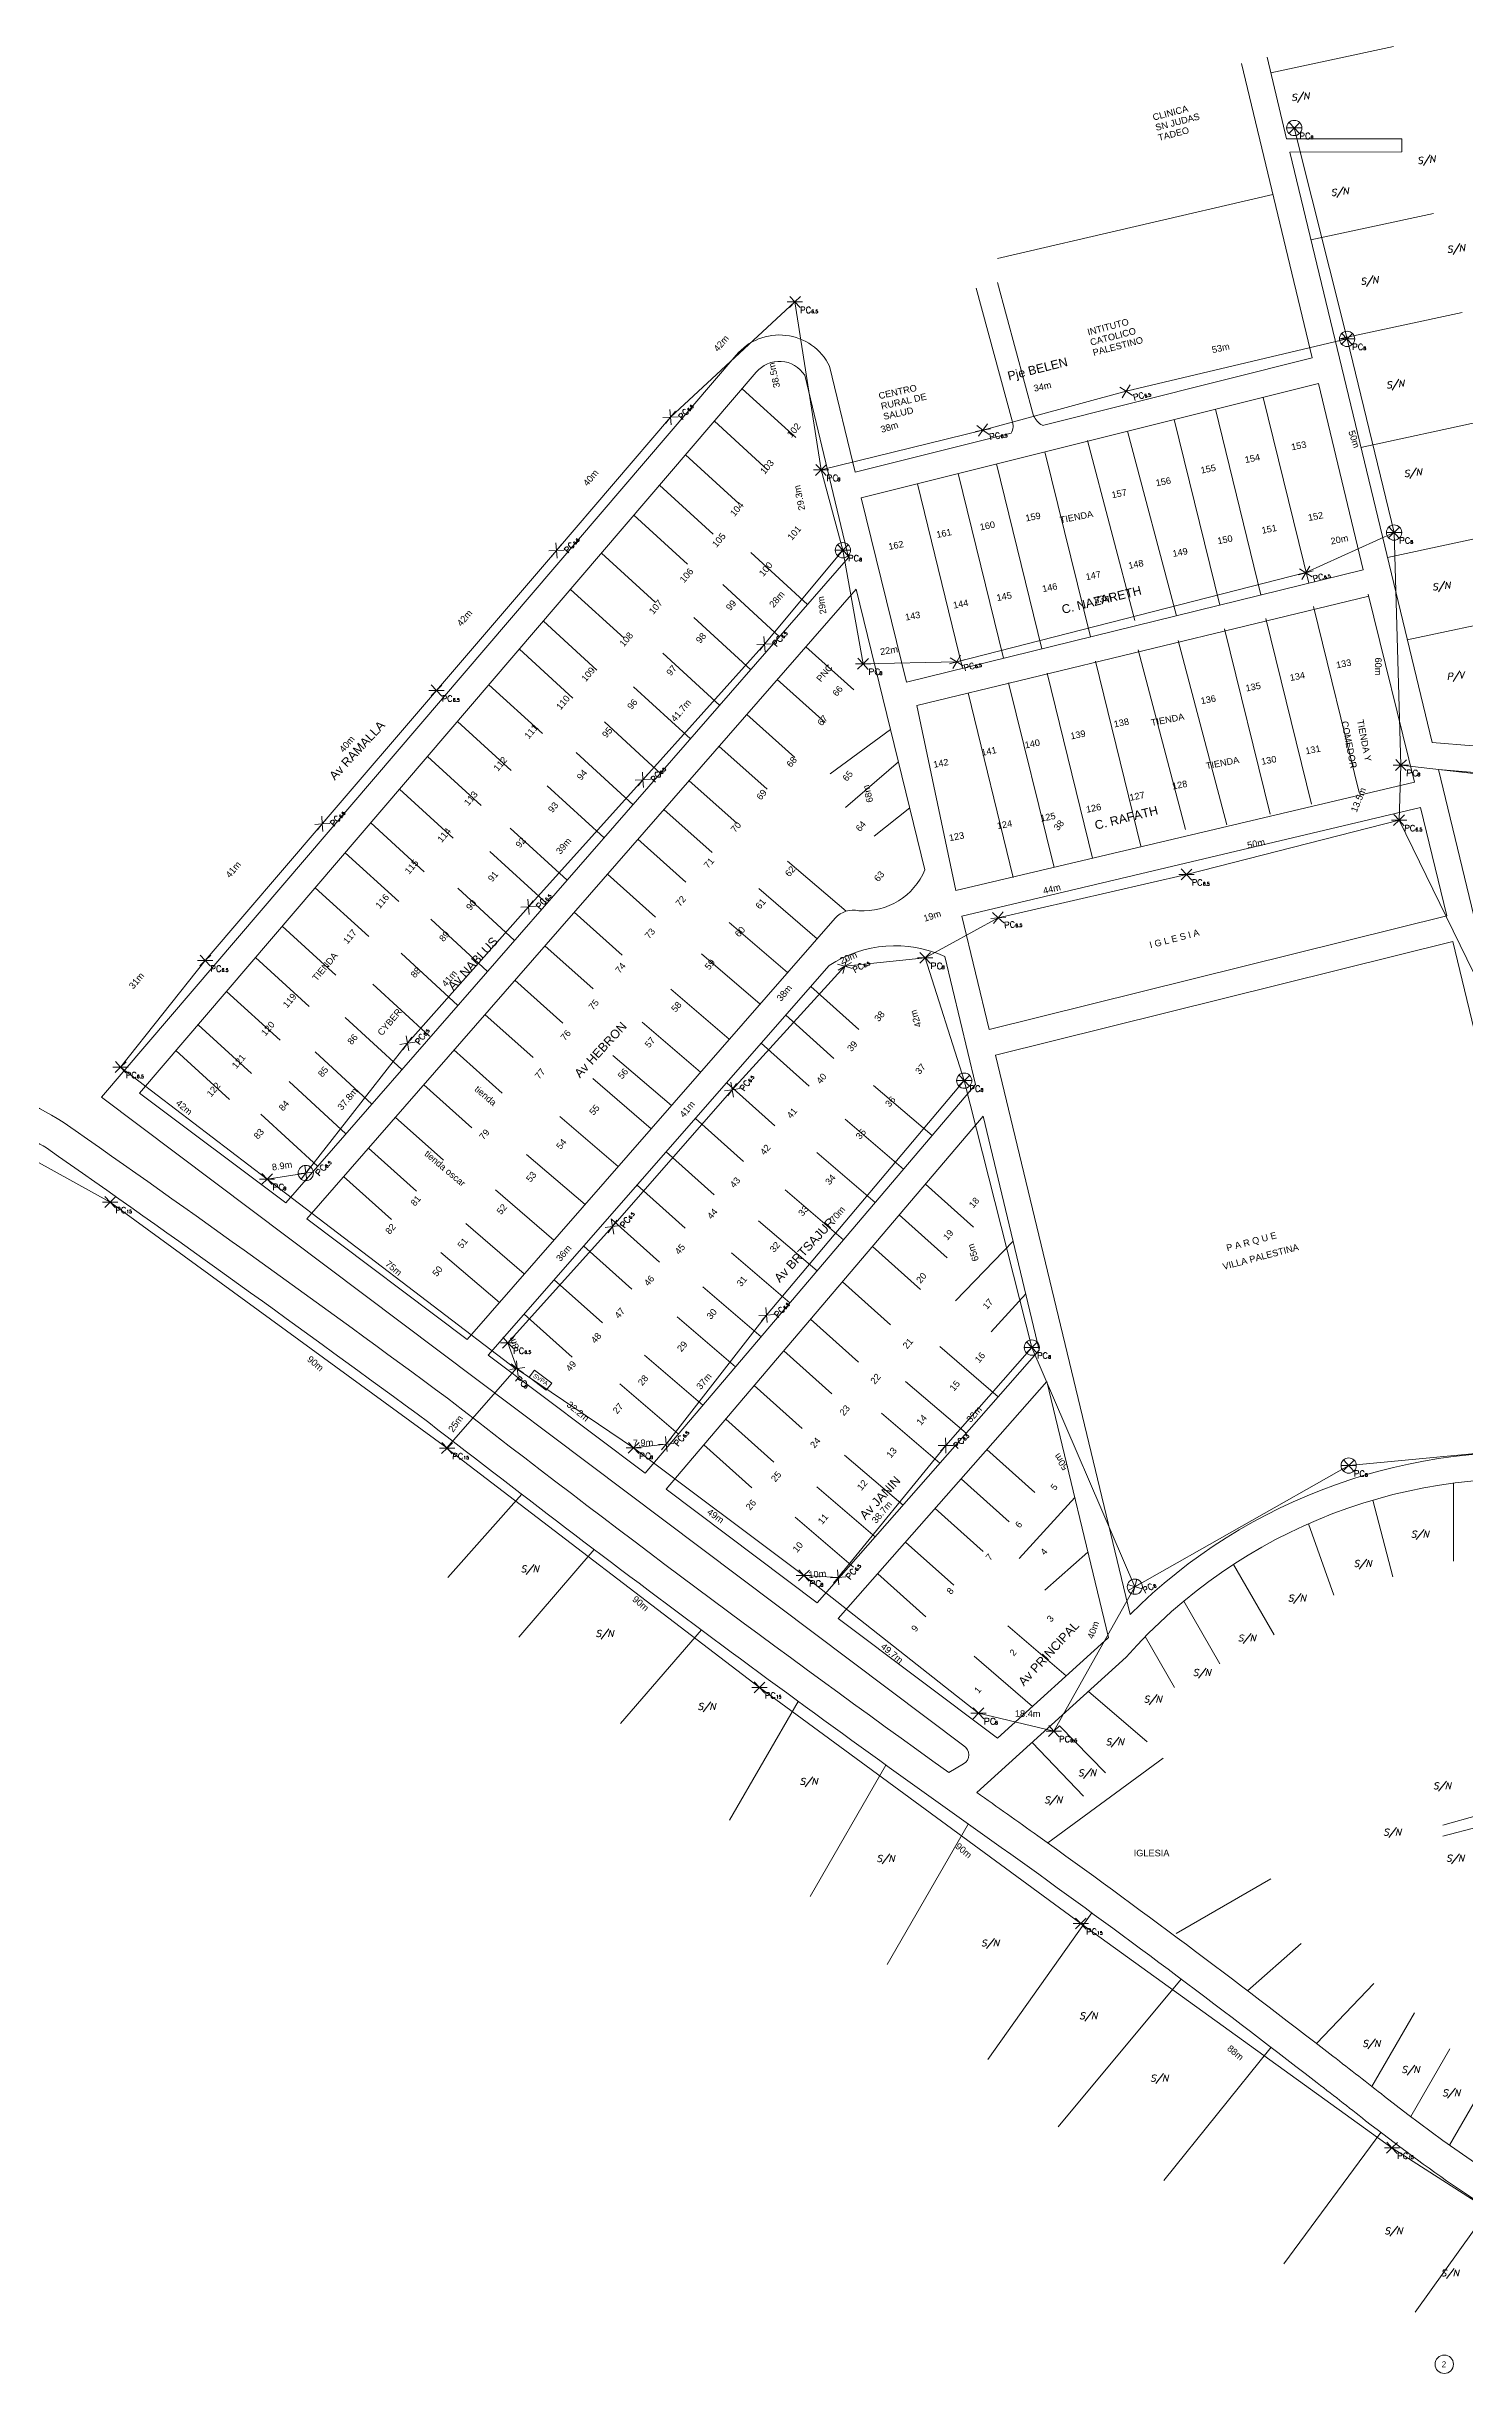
# Model space of a CAD drawing. Header units: metres. Extents: x 274894 to 280157, y 1481353 to 1490589.
# Drawn here: x 277999 to 278323, y 1489405 to 1489935 of the extents above; entities that cross this region are included whole.
import ezdxf
from ezdxf.enums import TextEntityAlignment as Align

# ---------------------------------------------------------------- set-up
doc = ezdxf.new("R2010")
doc.units = ezdxf.units.M
for name, color, linetype, lineweight in [('_ADDRESSDIBUJO', 7, 'Continuous', 0), ('_HOUSECOUNT', 7, 'Continuous', 0), ('_LOTLINE', 4, 'Continuous', 0), ('_POLEPED', 7, 'Continuous', 0), ('_STRAND', 3, 'Continuous', 0), ('_STRANDDISTANCE', 3, 'Continuous', 0), ('_STREET', 5, 'Continuous', 0)]:
    doc.layers.add(name, color=color, linetype=linetype, lineweight=lineweight)
doc.styles.add('Address', font='ITALICS.shx', dxfattribs={"height": 1.5})
doc.styles.add('ROMANS', font='romans.shx', dxfattribs={"height": 0.2})
doc.styles.get("Standard").update_dxf_attribs({"font": 'arial.ttf'})
doc.styles.add('StrandDistance0', font='ENGINEERING.shx', dxfattribs={"height": 1.5})
doc.styles.add('Style-ENGINEERING', font='ENGINEERING.shx')

# ---------------------------------------------------------------- blocks, each defined once
blk = doc.blocks.new('*U33')
at = {"layer": '_POLEPED', "linetype": 'Continuous'}
blk.add_line((206328.6, 1519837.21), (206328.59, 1519835.82), dxfattribs=at)
at = {"layer": '_POLEPED', "linetype": 'Continuous', "flags": 128}
blk.add_lwpolyline([(206328.6, 1519837.21), (206329.19, 1519837.21), (206329.39, 1519837.14), (206329.46, 1519837.07), (206329.52, 1519836.94), (206329.52, 1519836.74), (206329.46, 1519836.61), (206329.39, 1519836.54), (206329.19, 1519836.48), (206328.59, 1519836.48)], dxfattribs=at)
blk = doc.blocks.new('PC8_E')
at = {"layer": '_POLEPED', "color": 1}
for p, q in [((-1.74, 0), (0, 0)), ((-1.24, -1.22), (0, 0)), ((-1.19, 1.27), (0, 0)), ((0, 0), (1.24, 1.22)), ((0, 0), (1.74, 0)), ((0, 0), (1.19, -1.27))]:
    blk.add_line(p, q, dxfattribs=at)
at = {"layer": '_POLEPED', "linetype": 'Continuous', "flags": 128}
for points in [[(3.77, -1.47), (3.71, -1.34), (3.57, -1.2), (3.44, -1.13), (3.18, -1.13), (3.04, -1.2), (2.91, -1.33), (2.84, -1.46), (2.78, -1.66), (2.77, -1.99), (2.84, -2.19), (2.9, -2.32), (3.04, -2.46), (3.17, -2.52), (3.43, -2.53), (3.57, -2.46), (3.7, -2.33), (3.77, -2.2)], [(4, -1.78), (3.9, -1.81), (3.86, -1.88), (3.86, -1.95), (3.9, -2.02), (3.97, -2.06), (4.11, -2.09), (4.21, -2.13), (4.28, -2.2), (4.31, -2.27), (4.31, -2.37), (4.28, -2.44), (4.24, -2.48), (4.14, -2.51), (4, -2.51), (3.89, -2.47), (3.86, -2.44), (3.82, -2.37), (3.83, -2.26), (3.86, -2.19), (3.93, -2.13), (4.04, -2.09), (4.18, -2.06), (4.25, -2.02), (4.28, -1.95), (4.28, -1.88), (4.25, -1.81), (4.14, -1.78), (4, -1.78)]]:
    blk.add_lwpolyline(points, dxfattribs=at)
at = {"layer": '_POLEPED', "linetype": 'Continuous'}
blk.add_blockref('*U33', (-206327.14, -1519838.33), dxfattribs=at)
blk = doc.blocks.new('PC6.5')
at = {"layer": '_POLEPED', "color": 1}
for p, q in [((-1.74, 0), (0, 0)), ((-1.24, -1.22), (0, 0)), ((-1.19, 1.27), (0, 0)), ((0, 0), (1.24, 1.22)), ((0, 0), (1.74, 0)), ((0, 0), (1.19, -1.27))]:
    blk.add_line(p, q, dxfattribs=at)
at = {"layer": '_POLEPED', "linetype": 'Continuous', "attachment_point": 7, "rotation": 359.6478, "line_spacing_factor": 0.72, "style": 'StrandDistance0'}
for s, insert, char_height in [('\\Fromans;PC', (1.18, -2.51), 1.3914), ('\\Fromans;6.5', (3.72, -2.51), 0.7317)]:
    blk.add_mtext(s, dxfattribs=dict(at, insert=insert, char_height=char_height))
blk = doc.blocks.new('PC6.5N')
at = {"layer": '_POLEPED', "color": 1, "linetype": 'Continuous', "lineweight": 0}
for p, q in [((-1.67, -0.09), (1.8, 0.11)), ((-1.2, 1.21), (1.32, -1.19)), ((1.24, 1.29), (-1.11, -1.28))]:
    blk.add_line(p, q, dxfattribs=at)
at = {"layer": '_POLEPED', "color": 254, "linetype": 'Continuous', "lineweight": 0}
blk.add_line((1.72, -1.45), (1.72, -2.84), dxfattribs=at)
at = {"layer": '_POLEPED', "color": 254, "linetype": 'Continuous', "lineweight": 0, "flags": 128}
for points in [[(1.72, -1.45), (2.32, -1.45), (2.52, -1.52), (2.58, -1.58), (2.65, -1.71), (2.65, -1.91), (2.58, -2.05), (2.52, -2.11), (2.32, -2.18), (1.72, -2.18)], [(4.04, -1.78), (3.97, -1.65), (3.84, -1.52), (3.71, -1.45), (3.45, -1.45), (3.31, -1.52), (3.18, -1.65), (3.11, -1.78), (3.05, -1.98), (3.05, -2.31), (3.11, -2.51), (3.18, -2.64), (3.31, -2.77), (3.45, -2.84), (3.71, -2.84), (3.84, -2.77), (3.97, -2.64), (4.04, -2.51)], [(4.59, -2.29), (4.55, -2.22), (4.45, -2.19), (4.38, -2.19), (4.28, -2.22), (4.21, -2.33), (4.17, -2.5), (4.17, -2.68), (4.21, -2.82), (4.28, -2.88), (4.38, -2.92), (4.41, -2.92), (4.52, -2.88), (4.59, -2.82), (4.62, -2.71), (4.62, -2.68), (4.59, -2.57), (4.52, -2.5), (4.41, -2.47), (4.38, -2.47), (4.28, -2.5), (4.21, -2.57), (4.17, -2.68)], [(4.9, -2.85), (4.87, -2.88), (4.9, -2.92), (4.94, -2.88), (4.9, -2.85)], [(5.6, -2.19), (5.25, -2.19), (5.21, -2.5), (5.25, -2.47), (5.35, -2.43), (5.46, -2.43), (5.56, -2.47), (5.63, -2.54), (5.67, -2.64), (5.67, -2.71), (5.63, -2.82), (5.56, -2.88), (5.46, -2.92), (5.35, -2.92), (5.25, -2.88), (5.21, -2.85), (5.18, -2.78)]]:
    blk.add_lwpolyline(points, dxfattribs=at)
at = {"layer": '_POLEPED', "color": 1, "linetype": 'Continuous', "lineweight": 0}
blk.add_circle((0.06, 0.01), 1.74, dxfattribs=at)
blk = doc.blocks.new('PC8_N')
at = {"layer": '_POLEPED', "color": 1}
for p, q in [((-1.24, -1.22), (1.24, 1.22)), ((-1.19, 1.27), (1.19, -1.27)), ((-1.74, 0), (1.74, 0))]:
    blk.add_line(p, q, dxfattribs=at)
blk.add_circle((0, 0), 1.74, dxfattribs=at)
at = {"layer": '_POLEPED', "linetype": 'Continuous', "style": 'ROMANS'}
for s, height, p in [('PC', 1.391, (1.18, -2.51)), ('8', 0.732, (3.72, -2.51))]:
    blk.add_text(s, height=height, rotation=359.6478, dxfattribs=at).set_placement(p)
blk = doc.blocks.new('PC15_E')
at = {"layer": '_POLEPED', "color": 1}
for p, q in [((-1.74, 0), (0, 0)), ((-1.19, 1.27), (0, 0)), ((0, 0), (1.24, 1.22)), ((0, 0), (1.74, 0)), ((-1.24, -1.22), (0, 0)), ((0, 0), (1.19, -1.27))]:
    blk.add_line(p, q, dxfattribs=at)
at = {"layer": '_POLEPED', "linetype": 'Continuous', "style": 'ROMANS'}
for s, height, p in [('PC', 1.391, (1.18, -2.51)), ('15', 0.732, (3.72, -2.51))]:
    blk.add_text(s, height=height, rotation=359.6478, dxfattribs=at).set_placement(p)
blk = doc.blocks.new('SN')
at = {"layer": '_ADDRESSDIBUJO', "color": 7, "linetype": 'Continuous', "lineweight": 0, "style": 'Address'}
blk.add_text('S/N', height=1.5, dxfattribs=at).set_placement((2, 0), align=Align.CENTER)
blk = doc.blocks.new('HCRES_2')
at = {"layer": '_HOUSECOUNT', "color": 1, "linetype": 'Continuous', "lineweight": 0}
blk.add_circle((0.14, 0), 2.1, dxfattribs=at)
at = {"layer": '_HOUSECOUNT', "color": 7, "linetype": 'Continuous', "lineweight": 0, "style": 'Style-ENGINEERING'}
blk.add_text('2', height=1.35, dxfattribs=at).set_placement((0.06, 0), align=Align.MIDDLE_CENTER)

msp = doc.modelspace()

# ---------------------------------------------------------------- linework, layer by layer
at = {"layer": '_LOTLINE'}
for p, q in [((278278.36, 1489929.38), (278306.32, 1489935.39)), ((278287.82, 1489864.47), (278271.67, 1489931.53)), ((278281.97, 1489914.4), (278277.5, 1489932.94)), ((278281.97, 1489914.4), (278308.19, 1489914.4)), ((278308.19, 1489914.4), (278308.19, 1489911.4)), ((278308.19, 1489911.4), (278282.71, 1489911.3)), ((278315.1, 1489776.87), (278282.71, 1489911.3)), ((278278.85, 1489901.72), (278216.11, 1489887.11)), ((278287.51, 1489891.37), (278315.47, 1489897.39)), ((278224.31, 1489851.27), (278216.09, 1489881.63)), ((278219.44, 1489850.14), (278211.26, 1489880.32)), ((278294, 1489868.79), (278321.97, 1489874.81)), ((278011.89, 1489696.05), (278156.56, 1489865.09)), ((278020.6, 1489697), (278161.12, 1489861.19)), ((278172.16, 1489860.51), (278182.16, 1489818.96)), ((278177.83, 1489862.59), (278183.65, 1489838.43)), ((278226.32, 1489849.1), (278287.82, 1489864.47)), ((278157.92, 1489857.45), (278170.12, 1489846.3)), ((278185.05, 1489832.6), (278289.23, 1489858.63)), ((278276.59, 1489855.47), (278287, 1489813.16)), ((278299.42, 1489816.21), (278289.23, 1489858.63)), ((278151.57, 1489850.03), (278163.77, 1489838.88)), ((278256.32, 1489850.41), (278266.72, 1489808.17)), ((278265.73, 1489852.76), (278276.13, 1489810.48)), ((278298.9, 1489844.08), (278326.87, 1489850.1)), ((278183.65, 1489838.43), (278219.19, 1489847.32)), ((278236.59, 1489845.62), (278247.4, 1489804.67)), ((278245.75, 1489847.77), (278256.84, 1489805.74)), ((278145, 1489842.35), (278157.2, 1489831.2)), ((278215.84, 1489840.3), (278226.2, 1489798.2)), ((278226.89, 1489843.06), (278237.26, 1489800.92)), ((278139.11, 1489835.47), (278151.31, 1489824.32)), ((278197.88, 1489835.81), (278208.13, 1489793.75)), ((278207.09, 1489838.11), (278217.44, 1489796.04)), ((278133.23, 1489828.61), (278145.44, 1489817.46)), ((278185.05, 1489832.6), (278195.38, 1489790.61)), ((278304.95, 1489818.98), (278332.91, 1489824.99)), ((278053.89, 1489671.97), (278182.16, 1489818.96)), ((278125.85, 1489819.98), (278138.05, 1489808.83)), ((278172.81, 1489808.25), (278159.87, 1489820.13)), ((278166.44, 1489800.95), (278153.5, 1489812.84)), ((278195.38, 1489790.61), (278299.42, 1489816.21)), ((278058.7, 1489668.36), (278183.88, 1489811.81)), ((278118.8, 1489811.74), (278131, 1489800.59)), ((278183.88, 1489811.81), (278199.57, 1489747.86)), ((278197.7, 1489785.31), (278300.67, 1489810.21)), ((278288.12, 1489807.81), (278298.53, 1489765.49)), ((278311.1, 1489767.84), (278300.57, 1489810.62)), ((278112.61, 1489804.51), (278124.82, 1489793.36)), ((278159.86, 1489793.41), (278146.92, 1489805.29)), ((278267.85, 1489802.74), (278278.25, 1489760.5)), ((278277.26, 1489805.09), (278287.66, 1489762.81)), ((278309.47, 1489800.2), (278337.43, 1489806.22)), ((278107.14, 1489798.12), (278119.35, 1489786.97)), ((278152.79, 1489785.3), (278139.85, 1489797.19)), ((278172.4, 1489798.65), (278183.36, 1489788.85)), ((278248.12, 1489797.95), (278258.93, 1489757)), ((278257.28, 1489800.1), (278268.37, 1489758.07)), ((278165.89, 1489791.2), (278176.85, 1489781.4)), ((278227.37, 1489792.63), (278237.73, 1489750.53)), ((278238.42, 1489795.39), (278248.78, 1489753.25)), ((278100.21, 1489790.02), (278112.41, 1489778.87)), ((278146.11, 1489777.66), (278133.17, 1489789.54)), ((278209.41, 1489788.14), (278219.66, 1489746.08)), ((278218.62, 1489790.44), (278228.97, 1489748.37)), ((278093.04, 1489781.64), (278105.24, 1489770.49)), ((278139.48, 1489769.67), (278126.54, 1489781.56)), ((278158.94, 1489783.23), (278169.9, 1489773.43)), ((278197.7, 1489785.31), (278206.59, 1489743.1)), ((278152.63, 1489775.99), (278163.58, 1489766.19)), ((278191.73, 1489779.83), (278177.96, 1489769.68)), ((278315.1, 1489776.87), (278393.88, 1489770.3)), ((278086.21, 1489773.66), (278098.41, 1489762.51)), ((278133.05, 1489762.68), (278120.11, 1489774.57)), ((278193.53, 1489772.47), (278181.47, 1489762.07)), ((278316.58, 1489770.72), (278393.88, 1489764.28)), ((278353.32, 1489618.17), (278316.58, 1489770.72)), ((278079.84, 1489766.22), (278092.04, 1489755.07)), ((278126.43, 1489755.1), (278113.48, 1489766.98)), ((278145.79, 1489768.16), (278156.75, 1489758.36)), ((278206.59, 1489743.1), (278311.1, 1489767.84)), ((278140.08, 1489761.62), (278151.04, 1489751.82)), ((278196.1, 1489761.99), (278188, 1489755.5)), ((278208, 1489737.27), (278312.5, 1489762.01)), ((278318.44, 1489737.38), (278312.5, 1489762.01)), ((278073.27, 1489758.54), (278085.47, 1489747.39)), ((278118.02, 1489745.47), (278105.08, 1489757.36)), ((278134.15, 1489754.82), (278145.11, 1489745.02)), ((278067.46, 1489751.75), (278079.66, 1489740.6)), ((278113.38, 1489740.15), (278100.44, 1489752.04)), ((278181.57, 1489738.41), (278168.26, 1489749.83)), ((278060.63, 1489743.77), (278072.83, 1489732.62)), ((278106.04, 1489731.74), (278093.1, 1489743.63)), ((278127.19, 1489746.84), (278138.15, 1489737.04)), ((278175, 1489732.15), (278161.69, 1489743.56)), ((278119.64, 1489738.19), (278130.6, 1489728.39)), ((278053.13, 1489735.01), (278065.34, 1489723.86)), ((278099.91, 1489724.71), (278086.97, 1489736.6)), ((278095.25, 1489640.87), (278179.12, 1489736.86)), ((278168.26, 1489724.43), (278154.94, 1489735.84)), ((278208, 1489737.27), (278214.21, 1489711.48)), ((278214.21, 1489711.48), (278318.44, 1489737.38)), ((278047.01, 1489727.86), (278059.21, 1489716.71)), ((278093.15, 1489716.96), (278080.21, 1489728.85)), ((278112.98, 1489730.56), (278123.93, 1489720.76)), ((278161.99, 1489717.25), (278148.67, 1489728.67)), ((278204.1, 1489728.09), (278211.06, 1489698.92)), ((278215.61, 1489705.65), (278319.84, 1489731.54)), ((278348.02, 1489614.56), (278319.84, 1489731.54)), ((278100.06, 1489637.25), (278177.75, 1489726.04)), ((278106.12, 1489722.7), (278117.07, 1489712.9)), ((278040.42, 1489720.16), (278052.63, 1489709.01)), ((278086.7, 1489709.94), (278073.76, 1489721.83)), ((278154.98, 1489709.23), (278141.67, 1489720.64)), ((278173.57, 1489721.26), (278184.53, 1489711.46)), ((278033.93, 1489712.57), (278046.13, 1489701.42)), ((278080.38, 1489702.33), (278067.44, 1489714.22)), ((278099.29, 1489714.88), (278110.25, 1489705.07)), ((278148.44, 1489701.74), (278135.12, 1489713.16)), ((278167.83, 1489714.7), (278178.78, 1489704.9)), ((278028.87, 1489706.66), (278041.08, 1489695.52)), ((278073.54, 1489694.49), (278060.6, 1489706.38)), ((278092.24, 1489706.8), (278103.2, 1489696.99)), ((278162.26, 1489708.33), (278173.21, 1489698.53)), ((278141.79, 1489694.13), (278128.47, 1489705.54)), ((278215.61, 1489705.65), (278246.29, 1489578.18)), ((278208.4, 1489548.27), (278011.89, 1489696.05)), ((278053.89, 1489671.97), (278020.6, 1489697)), ((278067.61, 1489687.7), (278054.67, 1489699.59)), ((278085.35, 1489698.9), (278096.31, 1489689.1)), ((278137.18, 1489688.86), (278123.87, 1489700.28)), ((278135.79, 1489610.38), (278211.06, 1489698.92)), ((278154.4, 1489699.35), (278165.36, 1489689.55)), ((278201.18, 1489687.29), (278187.87, 1489698.71)), ((278061.15, 1489680.3), (278048.21, 1489692.19)), ((278078.87, 1489691.48), (278089.83, 1489681.68)), ((278129.67, 1489680.26), (278116.35, 1489691.67)), ((278140.59, 1489606.77), (278212.8, 1489691.7)), ((278147.28, 1489691.21), (278158.23, 1489681.41)), ((278194.68, 1489679.65), (278181.37, 1489691.06)), ((278212.8, 1489691.7), (278225.61, 1489638.45)), ((278072.73, 1489684.44), (278083.69, 1489674.64)), ((278122.11, 1489671.61), (278108.8, 1489683.02)), ((278140.6, 1489683.58), (278151.56, 1489673.78)), ((278188.22, 1489672.06), (278174.91, 1489683.47)), ((278067.08, 1489677.96), (278078.03, 1489668.16)), ((278115.02, 1489663.5), (278101.71, 1489674.91)), ((278133.97, 1489676.01), (278144.93, 1489666.21)), ((278180.98, 1489663.54), (278167.67, 1489674.95)), ((278199.66, 1489676.25), (278210.62, 1489666.44)), ((278193.7, 1489669.23), (278204.65, 1489659.43)), ((278095.25, 1489640.87), (278058.7, 1489668.36)), ((278108.23, 1489655.82), (278094.92, 1489667.24)), ((278128.1, 1489668.3), (278139.06, 1489658.5)), ((278174.97, 1489656.47), (278161.66, 1489667.88)), ((278102.58, 1489649.26), (278089.27, 1489660.67)), ((278121.82, 1489662.11), (278132.77, 1489652.31)), ((278168.76, 1489649.17), (278155.45, 1489660.58)), ((278187.58, 1489662.04), (278198.54, 1489652.24)), ((278219.64, 1489663.26), (278206.5, 1489649.67)), ((278115.1, 1489654.43), (278126.05, 1489644.63)), ((278180.77, 1489654.02), (278191.72, 1489644.22)), ((278162.22, 1489641.47), (278148.91, 1489652.88)), ((278222.54, 1489651.22), (278214.66, 1489642.57)), ((278108.24, 1489646.6), (278119.2, 1489636.8)), ((278156.41, 1489634.64), (278143.1, 1489646.05)), ((278173.48, 1489645.45), (278184.44, 1489635.65)), ((278135.79, 1489610.38), (278100.06, 1489637.25)), ((278148.97, 1489625.89), (278135.66, 1489637.3)), ((278167.37, 1489638.26), (278178.33, 1489628.46)), ((278175.01, 1489580.88), (278225.61, 1489638.45)), ((278216.26, 1489627.8), (278202.94, 1489639.22)), ((278143.33, 1489619.36), (278130.02, 1489630.78)), ((278160.65, 1489630.36), (278171.61, 1489620.56)), ((278179.82, 1489577.27), (278227.33, 1489631.32)), ((278208.96, 1489619.5), (278195.11, 1489631.31)), ((278227.33, 1489631.32), (278241.38, 1489572.95)), ((278154.16, 1489622.73), (278165.12, 1489612.93)), ((278202.97, 1489612.69), (278189.66, 1489624.1)), ((278149.17, 1489616.86), (278160.13, 1489607.06)), ((278194.56, 1489603.12), (278181.24, 1489614.53)), ((278213.66, 1489615.76), (278224.62, 1489605.96)), ((278107.67, 1489605.59), (278090.81, 1489586.65)), ((278175.01, 1489580.88), (278140.59, 1489606.77)), ((278188.21, 1489595.9), (278174.9, 1489607.31)), ((278207.82, 1489609.12), (278218.78, 1489599.32)), ((278320.02, 1489608.14), (278320.02, 1489590.32)), ((278183.31, 1489589), (278170, 1489600.41)), ((278201.88, 1489602.36), (278212.84, 1489592.56)), ((278233.71, 1489604.82), (278221, 1489590.99)), ((278306.17, 1489586.75), (278301.6, 1489604.24)), ((278286.94, 1489598.87), (278292.72, 1489582.64)), ((278124.21, 1489593), (278107.02, 1489573.05)), ((278195.15, 1489594.71), (278206.11, 1489584.91)), ((278236.7, 1489592.42), (278226.9, 1489583.74)), ((278269.87, 1489589.61), (278279.13, 1489573.58)), ((278188.82, 1489587.5), (278199.78, 1489577.7)), ((278258.54, 1489581.24), (278266.76, 1489566.99)), ((278148.61, 1489574.69), (278130.16, 1489553.36)), ((278216.07, 1489550.01), (278179.82, 1489577.27)), ((278231.74, 1489564.21), (278218.43, 1489575.62)), ((278224.08, 1489557.26), (278210.76, 1489568.68)), ((278245.41, 1489568.5), (278211.38, 1489537.66)), ((278241.38, 1489572.95), (278216.07, 1489550.01)), ((278249.77, 1489573.17), (278256.45, 1489561.61)), ((278170.69, 1489558.41), (278155.06, 1489531.34)), ((278236.8, 1489560.69), (278250.19, 1489549.17)), ((278230.2, 1489552.85), (278240.68, 1489542.14)), ((278223.97, 1489549.07), (278235.65, 1489536.82)), ((278190.67, 1489543.89), (278173.42, 1489514)), ((278208.37, 1489544.19), (278204.98, 1489542.23)), ((278227.55, 1489526.17), (278253.82, 1489545.5)), ((278365.2, 1489543.61), (278317.54, 1489530.22)), ((278317.54, 1489527.69), (278365.96, 1489540.49)), ((278209.41, 1489530.47), (278190.93, 1489498.47)), ((278256.8, 1489505.52), (278278.4, 1489517.99)), ((278237.56, 1489510.23), (278213.92, 1489476.86)), ((278273.05, 1489492.51), (278285.28, 1489503.28)), ((278257.95, 1489495.13), (278229.88, 1489461.46)), ((278288.79, 1489480.47), (278301.84, 1489494.17)), ((278301.42, 1489470.66), (278311.14, 1489487.49)), ((278278.42, 1489479.61), (278253.98, 1489449.29)), ((278310.25, 1489463.82), (278319.18, 1489479.29)), ((278319.09, 1489457.33), (278329.48, 1489475.34)), ((278303.45, 1489460.2), (278281.34, 1489430.26)), ((278327.99, 1489442.57), (278311.29, 1489419.28))]:
    msp.add_line(p, q, dxfattribs=at)
for centre, radius, start, end in [((278166.38, 1489856.91), 12.78, 26.3801, 140.2301), ((278166.4, 1489856.88), 6.81, 32.2246, 140.7966), ((278216.28, 1489849), 3.36, 330, 19.9455), ((278228.79, 1489853.39), 4.95, 205.2683, 240), ((278185.5, 1489753.75), 15.25, 266.1012, 337.2665), ((278183.24, 1489733.06), 5.61, 77.367, 137.367), ((278192.79, 1489703.22), 27.33, 65.5383, 123.3937), ((277730.6, 1489227.59), 537.1, 59.5015, 64.8179), ((277730.6, 1489227.59), 530.1, 59.5309, 61.057), ((275536.05, 1486162.62), 4304.86, 53.59805, 55.03308), ((275536.05, 1486162.62), 4297.86, 53.59926, 55.02942), ((280282.77, 1492445.01), 3569.78, 232.11731, 234.40508), ((280282.77, 1492445.01), 3576.78, 232.11876, 234.80471), ((278335.67, 1489488.64), 126.52, 84.4004, 134.9487), ((278335.67, 1489488.64), 120.52, 83.4454, 138.5004), ((278335.67, 1489488.64), 126.52, 138.1903, 138.5004), ((278207.2, 1489546.24), 2.36, 299.5676, 59.5676), ((280282.77, 1492445.01), 3569.78, 234.53131, 234.80525), ((276840.27, 1487603.18), 2371.17, 52.23257, 54.25959), ((276840.27, 1487603.18), 2364.17, 52.23257, 54.25878), ((276840.27, 1487603.18), 2371.17, 51.87127, 52.23257), ((276840.27, 1487603.18), 2364.17, 51.87127, 52.23257), ((278554.46, 1489787.11), 405.16, 231.8713, 246.9047), ((278554.46, 1489787.11), 412.16, 231.8713, 239.1685)]:
    msp.add_arc(centre, radius, start, end, dxfattribs=at)
at = {"layer": '_POLEPED'}
msp.add_lwpolyline([(278110.59, 1489633.9), (278114.52, 1489630.94), (278113.28, 1489629.28), (278109.34, 1489632.24)], close=True, dxfattribs=at)
at = {"layer": '_STRAND'}
for p, q in [((278295.74, 1489868.79), (278283.72, 1489916.84)), ((278141.6, 1489850.96), (278169.94, 1489877.2)), ((278175.88, 1489838.93), (278169.94, 1489877.2)), ((278245.41, 1489856.85), (278295.74, 1489868.79)), ((278295.74, 1489868.79), (278306.45, 1489824.68)), ((278212.77, 1489848.02), (278245.41, 1489856.85)), ((278115.58, 1489820.58), (278141.6, 1489850.96)), ((278175.88, 1489838.93), (278212.77, 1489848.02)), ((278180.86, 1489820.66), (278175.88, 1489838.93)), ((278306.45, 1489824.68), (278286.35, 1489815.57)), ((278308.02, 1489771.71), (278306.45, 1489824.68)), ((278088.26, 1489788.68), (278115.58, 1489820.58)), ((278163.08, 1489799.32), (278180.86, 1489820.66)), ((278185.45, 1489794.78), (278180.86, 1489820.66)), ((278286.35, 1489815.57), (278206.81, 1489795.23)), ((278135.3, 1489768.33), (278163.08, 1489799.32)), ((278206.81, 1489795.23), (278185.45, 1489794.78)), ((278062.24, 1489758.3), (278088.26, 1489788.68)), ((278307.6, 1489759.16), (278308.02, 1489771.71)), ((278308.02, 1489771.71), (278357.28, 1489766.02)), ((278109.2, 1489739.43), (278135.3, 1489768.33)), ((278035.57, 1489727.16), (278062.24, 1489758.3)), ((278307.6, 1489759.16), (278259.15, 1489746.79)), ((278335.88, 1489701.18), (278307.6, 1489759.16)), ((278259.15, 1489746.79), (278216.27, 1489736.93)), ((278081.65, 1489708.33), (278109.2, 1489739.43)), ((278216.27, 1489736.93), (278199.62, 1489727.77)), ((278181.31, 1489725.88), (278199.62, 1489727.77)), ((278199.62, 1489727.77), (278208.51, 1489699.82)), ((278016.27, 1489702.9), (278035.57, 1489727.16)), ((278155.64, 1489697.75), (278181.31, 1489725.88)), ((278013.89, 1489672.15), (277935.37, 1489715.63)), ((278058.48, 1489678.77), (278081.65, 1489708.33)), ((278049.64, 1489677.4), (278016.27, 1489702.9)), ((278128.38, 1489666.59), (278155.64, 1489697.75)), ((278208.51, 1489699.82), (278163.46, 1489646.43)), ((278223.91, 1489639.02), (278208.51, 1489699.82)), ((278049.64, 1489677.4), (278058.48, 1489678.77)), ((278090.62, 1489616.14), (278013.89, 1489672.15)), ((278104.55, 1489640.11), (278128.38, 1489666.59)), ((278163.46, 1489646.43), (278140.61, 1489617.04)), ((278106.57, 1489634.42), (278104.55, 1489640.11)), ((278204.29, 1489616.69), (278223.91, 1489639.02)), ((278247.38, 1489584.54), (278223.91, 1489639.02)), ((278090.57, 1489616.08), (278106.57, 1489634.42)), ((278133.18, 1489616.14), (278106.41, 1489634.24)), ((278090.57, 1489616.08), (278161.87, 1489561.59)), ((278133.18, 1489616.14), (278140.61, 1489617.04)), ((278171.99, 1489587.09), (278133.18, 1489616.14)), ((278179.79, 1489586.67), (278204.29, 1489616.69)), ((278296.11, 1489612.13), (278355.88, 1489617.79)), ((278247.38, 1489584.54), (278296.11, 1489612.13)), ((278211.76, 1489555.69), (278171.99, 1489587.09)), ((278171.99, 1489587.09), (278179.79, 1489586.67)), ((278228.95, 1489551.64), (278247.38, 1489584.54)), ((278161.87, 1489561.59), (278235.07, 1489507.79)), ((278228.95, 1489551.64), (278211.76, 1489555.69)), ((278235.07, 1489507.79), (278305.98, 1489456.71)), ((278305.98, 1489456.71), (278364.96, 1489418.82))]:
    msp.add_line(p, q, dxfattribs=at)
at = {"layer": '_STRAND', "color": 1}
msp.add_line((278106.41, 1489634.06), (278049.64, 1489677.4), dxfattribs=at)

# ---------------------------------------------------------------- block references
at = {"layer": '_LOTLINE'}
for p in [(278310.3, 1489595.77), (278297.29, 1489589.06), (278282.31, 1489581.18), (278270.88, 1489572.1), (278260.63, 1489564.22), (278249.45, 1489558.16), (278240.79, 1489548.45), (278234.48, 1489541.36), (278226.75, 1489535.25), (278212.39, 1489502.62)]:
    msp.add_blockref('SN', p, dxfattribs=at)
at = {"layer": '_POLEPED'}
for name, p in [('PC6.5', (278169.94, 1489877.2)), ('PC8_N', (278295.74, 1489868.79)), ('PC8_E', (278175.88, 1489838.93)), ('PC8_N', (278306.45, 1489824.68)), ('PC8_N', (278180.86, 1489820.66)), ('PC8_E', (278185.45, 1489794.78)), ('PC6.5', (278088.26, 1489788.68)), ('PC8_E', (278308.02, 1489771.71)), ('PC6.5', (278307.6, 1489759.16)), ('PC6.5', (278259.15, 1489746.79)), ('PC6.5', (278035.57, 1489727.16)), ('PC8_E', (278199.62, 1489727.77)), ('PC6.5', (278016.27, 1489702.9)), ('PC8_N', (278208.51, 1489699.82)), ('PC8_E', (278049.64, 1489677.4)), ('PC15_E', (278013.89, 1489672.15)), ('PC6.5', (278104.55, 1489640.11)), ('PC8_N', (278223.91, 1489639.02)), ('PC15_E', (278090.67, 1489616.08)), ('PC8_E', (278133.18, 1489616.14)), ('PC8_E', (278171.99, 1489587.09)), ('PC15_E', (278161.87, 1489561.59)), ('PC8_E', (278211.76, 1489555.69)), ('PC6.5', (278228.95, 1489551.64)), ('PC15_E', (278235.07, 1489507.79)), ('PC15_E', (278305.98, 1489456.71))]:
    msp.add_blockref(name, p, dxfattribs=at)
for name, p, rotation in [('PC6.5', (278141.6, 1489850.96), 50.00000000000465), ('PC6.5', (278245.41, 1489856.85), 14.99999999999989), ('PC6.5', (278212.77, 1489848.02), 10.00000000000102), ('PC6.5', (278115.58, 1489820.58), 50.0000000000005), ('PC6.5', (278286.35, 1489815.51), 14.9999999999957), ('PC6.5', (278163.02, 1489799.25), 49.99999999999688), ('PC6.5', (278206.81, 1489795.23), 15.00000000000007), ('PC6.5', (278135.3, 1489768.33), 50.00000000000254), ('PC6.5', (278062.24, 1489758.3), 49.99999999999615), ('PC6.5', (278109.2, 1489739.43), 50.00000000000177), ('PC6.5', (278216.27, 1489736.93), 4.999999999998415), ('PC6.5', (278181.31, 1489725.88), 30.00000000000445), ('PC6.5', (278081.65, 1489708.33), 54.99999999998863), ('PC6.5', (278155.64, 1489697.75), 55.00000000002745), ('PC6.5N', (278058.44, 1489678.72), 48.98812057852756), ('PC6.5', (278128.38, 1489666.59), 54.99999999999866), ('PC6.5', (278163.46, 1489646.43), 49.56314868199507), ('PC8_E', (278106.66, 1489634.27), 322.7825056341295), ('PC6.5', (278140.61, 1489617.04), 51.36585507904594), ('PC6.5', (278204.29, 1489616.69), 47.47095396299584), ('PC6.5', (278179.79, 1489586.67), 51.42050316159923), ('PC8_N', (278247.38, 1489584.54), 29.99999999999882)]:
    msp.add_blockref(name, p, dxfattribs=dict(at, rotation=rotation))
at = {"layer": '_STRAND'}
for name, p in [('PC8_N', (278283.72, 1489916.84)), ('PC8_N', (278296.11, 1489612.13)), ('SN', (278107.5, 1489587.83)), ('SN', (278124.56, 1489573.12)), ('SN', (278147.8, 1489556.52)), ('SN', (278171.03, 1489539.44)), ('SN', (278315.37, 1489538.44)), ('SN', (278304, 1489527.88)), ('SN', (278188.57, 1489521.89)), ('SN', (278318.35, 1489521.92)), ('SN', (278234.76, 1489486.04)), ('SN', (278299.26, 1489479.73)), ('SN', (278250.92, 1489471.83)), ('SN', (278308.19, 1489473.78)), ('SN', (278317.44, 1489468.49)), ('SN', (278304.29, 1489437.05)), ('SN', (278317.15, 1489427.45)), ('HCRES_2', (278317.76, 1489407.41))]:
    msp.add_blockref(name, p, dxfattribs=at)

# ---------------------------------------------------------------- texts
at = {"layer": '_ADDRESSDIBUJO', "color": 7, "linetype": 'Continuous', "lineweight": 0, "style": 'Address'}
for s, p in [('S/N', (278285.13, 1489923.21)), ('S/N', (278313.85, 1489908.84)), ('S/N', (278294.14, 1489901.56)), ('S/N', (278320.61, 1489888.61)), ('S/N', (278300.9, 1489881.32)), ('S/N', (278306.77, 1489857.72)), ('S/N', (278310.8, 1489837.54)), ('S/N', (278317.26, 1489811.72)), ('P/V', (278320.49, 1489791.28))]:
    msp.add_text(s, height=1.5, rotation=6.2574, dxfattribs=at).set_placement(p, align=Align.CENTER)
at = {"layer": '_ADDRESSDIBUJO'}
for s, rotation, p in [('CLINICA', 14.7511, (278251.67, 1489918.51)), ('SN JUDAS', 14.7511, (278252.28, 1489916.18)), ('TADEO', 14.7511, (278252.9, 1489913.85)), ('INTITUTO', 14.7511, (278236.8, 1489869.57)), ('CATOLICO', 14.7511, (278237.41, 1489867.24)), ('PALESTINO', 14.7511, (278238.02, 1489864.91)), ('CENTRO', 12.592, (278189.19, 1489855.05)), ('RURAL DE', 12.592, (278189.71, 1489852.69)), ('102', 50, (278169.12, 1489846.16)), ('SALUD', 12.592, (278190.24, 1489850.34)), ('153', 11.122, (278283.17, 1489843.39)), ('103', 50, (278163.03, 1489837.81)), ('155', 11.122, (278262.53, 1489838.1)), ('154', 11.122, (278272.6, 1489840.49)), ('157', 11.122, (278242.23, 1489832.48)), ('156', 11.122, (278252.3, 1489835.2)), ('104', 50, (278156.15, 1489828.2)), ('159', 11.122, (278222.61, 1489827.19)), ('TIENDA', 11.122, (278230.45, 1489826.76)), ('152', 11.122, (278287, 1489827.29)), ('105', 50, (278152.05, 1489821.14)), ('101', 50, (278169.24, 1489822.78)), ('162', 11.122, (278191.38, 1489820.71)), ('161', 11.122, (278202.31, 1489823.44)), ('160', 11.122, (278212.21, 1489825.15)), ('150', 11.122, (278266.35, 1489822)), ('151', 11.122, (278276.42, 1489824.39)), ('100', 50, (278162.74, 1489814.53)), ('148', 11.122, (278246.05, 1489816.38)), ('149', 11.122, (278256.12, 1489819.11)), ('106', 50, (278144.68, 1489813.09)), ('146', 11.122, (278226.43, 1489811.09)), ('147', 11.122, (278236.33, 1489813.82)), ('107', 50, (278137.66, 1489805.9)), ('99', 50, (278155.2, 1489806.75)), ('144', 11.122, (278206.13, 1489807.34)), ('145', 11.122, (278216.03, 1489809.05)), ('108', 50, (278130.94, 1489798.52)), ('98', 50, (278148.35, 1489799.29)), ('143', 11.122, (278195.2, 1489804.61)), ('109', 50, (278122.27, 1489790.56)), ('97', 50, (278141.63, 1489791.91)), ('PNC', 50, (278175.83, 1489790.5)), ('134', 11.122, (278282.84, 1489790.84)), ('133', 11.122, (278293.41, 1489793.73)), ('110', 50, (278116.54, 1489784.14)), ('96', 50, (278132.71, 1489784.2)), ('66', 50, (278179.48, 1489787.22)), ('136', 11.122, (278262.54, 1489785.55)), ('135', 11.122, (278272.77, 1489788.45)), ('111', 50, (278109.28, 1489777.53)), ('95', 50, (278126.98, 1489777.77)), ('67', 50, (278176.04, 1489780.5)), ('138', 11.122, (278242.75, 1489780.27)), ('TIENDA', 11.122, (278251.22, 1489780.59)), ('COMEDOR', 281.122, (278294.44, 1489781.58)), ('TIENDA Y', 281.122, (278298, 1489781.89)), ('141', 11.122, (278212.55, 1489773.79)), ('140', 11.122, (278222.45, 1489775.49)), ('139', 11.122, (278232.85, 1489777.54)), ('131', 11.122, (278286.4, 1489774.13)), ('112', 50, (278102.25, 1489770.16)), ('94', 50, (278121.23, 1489768.12)), ('68', 50, (278169.02, 1489771.05)), ('65', 50, (278181.78, 1489767.86)), ('142', 11.122, (278201.62, 1489771.06)), ('TIENDA', 11.122, (278263.73, 1489770.74)), ('130', 11.122, (278276.34, 1489771.74)), ('113', 50, (278095.53, 1489762.3)), ('69', 50, (278162.16, 1489763.6)), ('127', 11.122, (278246.32, 1489763.56)), ('128', 11.122, (278256.04, 1489766.12)), ('93', 50, (278114.67, 1489760.72)), ('124', 11.122, (278216.12, 1489757.08)), ('125', 11.122, (278226.01, 1489758.79)), ('126', 11.122, (278236.42, 1489760.83)), ('114', 50, (278089.45, 1489753.94)), ('92', 50, (278107.27, 1489752.69)), ('70', 50, (278156.31, 1489756.21)), ('64', 50, (278184.77, 1489756.41)), ('123', 11.122, (278205.19, 1489754.35)), ('38', 50, (278229.88, 1489756.63)), ('115', 50, (278082.02, 1489746.71)), ('71', 50, (278150.16, 1489748.02)), ('62', 50, (278168.66, 1489746.13)), ('91', 50, (278100.97, 1489744.98)), ('63', 50, (278188.94, 1489745)), ('116', 50, (278075.34, 1489738.87)), ('90', 50, (278096, 1489738.47)), ('72', 50, (278143.74, 1489739.35)), ('61', 50, (278161.95, 1489738.74)), ('117', 50, (278067.97, 1489730.82)), ('89', 50, (278089.86, 1489731.34)), ('73', 50, (278136.72, 1489731.98)), ('60', 50, (278157.23, 1489732.37)), ('I G L E S I A', 14.7511, (278250.95, 1489729.95)), ('TIENDA', 50, (278060.95, 1489722.36)), ('59', 50, (278150.38, 1489724.91)), ('88', 50, (278083.35, 1489723.09)), ('74', 50, (278130, 1489724.12)), ('119', 50, (278054.23, 1489716.24)), ('75', 50, (278123.91, 1489715.77)), ('58', 50, (278142.73, 1489715.27)), ('120', 50, (278049.28, 1489709.86)), ('CYBER', 50, (278075.82, 1489709.91)), ('38', 50, (278189.02, 1489713.12)), ('86', 50, (278068.96, 1489707.86)), ('76', 50, (278117.52, 1489708.8)), ('57', 50, (278136.71, 1489707.16)), ('39', 50, (278182.82, 1489706.3)), ('121', 50, (278042.63, 1489702.4)), ('85', 50, (278062.24, 1489700.47)), ('77', 50, (278111.66, 1489700.02)), ('56', 50, (278130.57, 1489700.04)), ('40', 50, (278175.8, 1489698.93)), ('37', 50, (278198.35, 1489701.12)), ('122', 50, (278036.9, 1489695.97)), ('tienda', 320, (278096.78, 1489697.63)), ('36', 50, (278191.49, 1489693.66)), ('84', 50, (278053.32, 1489692.76)), ('55', 50, (278124.06, 1489691.79)), ('41', 50, (278169.08, 1489691.07)), ('83', 50, (278047.59, 1489686.34)), ('79', 50, (278098.98, 1489686.19)), ('54', 50, (278116.53, 1489684.01)), ('42', 50, (278162.99, 1489682.72)), ('35', 50, (278184.78, 1489686.28)), ('tienda oscar', 320, (278085.36, 1489682.91)), ('53', 50, (278109.67, 1489676.55)), ('43', 50, (278156.11, 1489675.27)), ('34', 50, (278177.83, 1489675.91)), ('81', 50, (278083.35, 1489671.09)), ('52', 50, (278102.96, 1489669.16)), ('44', 50, (278150.93, 1489668.12)), ('33', 50, (278171.68, 1489668.79)), ('18', 50, (278210.57, 1489670.66)), ('82', 50, (278077.61, 1489664.67)), ('51', 50, (278094.04, 1489661.45)), ('19', 50, (278204.68, 1489663.31)), ('P A R Q U E', 14.7511, (278268.46, 1489660.95)), ('45', 50, (278143.56, 1489660.07)), ('32', 50, (278165.18, 1489660.54)), ('VILLA PALESTINA', 14.7511, (278267.62, 1489656.7)), ('50', 50, (278088.3, 1489655.03)), ('46', 50, (278136.54, 1489652.88)), ('31', 50, (278157.65, 1489652.76)), ('20', 50, (278198.56, 1489653.52)), ('47', 50, (278129.82, 1489645.5)), ('17', 50, (278213.72, 1489647.57)), ('30', 50, (278150.79, 1489645.3)), ('48', 50, (278124.46, 1489639.84)), ('29', 50, (278144.07, 1489637.91)), ('21', 50, (278195.49, 1489638.58)), ('16', 50, (278211.91, 1489635.39)), ('49', 50, (278118.73, 1489633.42)), ('28', 50, (278135.15, 1489630.2)), ('22', 50, (278188.13, 1489630.53)), ('15', 50, (278206.18, 1489628.95)), ('27', 50, (278129.42, 1489623.78)), ('23', 50, (278181.1, 1489623.35)), ('14', 50, (278198.65, 1489621.16)), ('24', 50, (278174.39, 1489615.96)), ('13', 50, (278191.79, 1489613.71)), ('25', 50, (278165.47, 1489608.25)), ('12', 50, (278185.08, 1489606.32)), ('5', 50, (278229.18, 1489606.31)), ('26', 50, (278159.73, 1489601.83)), ('11', 50, (278176.16, 1489598.61)), ('6', 50, (278221.12, 1489597.76)), ('10', 50, (278170.42, 1489592.19)), ('7', 50, (278214.41, 1489590.37)), ('4', 50, (278226.86, 1489591.59)), ('8', 50, (278205.49, 1489582.66)), ('9', 50, (278197.44, 1489574.11)), ('3', 50, (278228.32, 1489576.33)), ('2', 50, (278219.82, 1489568.62)), ('1', 50, (278211.77, 1489560.07))]:
    msp.add_text(s, height=1.5, rotation=rotation, dxfattribs=at).set_placement(p)
msp.add_text('IGLESIA', height=1.5, dxfattribs=at).set_placement((278247.12, 1489523.11))
at = {"layer": '_POLEPED'}
msp.add_text('SVPA', height=1, rotation=326.8113, dxfattribs=at).set_placement((278110.16, 1489632.32))
at = {"layer": '_STRANDDISTANCE'}
for s, rotation, p in [('42m', 50, (278152.39, 1489865.74)), ('53m', 12.4042, (278265.12, 1489865.54)), ('38.5m', 102.7223, (278166.56, 1489857.85)), ('34m', 12.4593, (278224.5, 1489856.76)), ('38m', 16.8049, (278189.73, 1489847.39)), ('50m', 288.2059, (278296.01, 1489847.66)), ('40m', 50, (278122.66, 1489835.12)), ('29.3m', 101.6429, (278172.27, 1489829.88)), ('20m', 11.6852, (278292.16, 1489821.93)), ('28m', 50, (278165.07, 1489807.44)), ('29m', 99.1172, (278177.13, 1489806.22)), ('83m', 11.6852, (278238.28, 1489808.46)), ('42m', 50, (278093.92, 1489803.18)), ('22m', 9.4137, (278189.48, 1489796.76)), ('60m', 270, (278302.11, 1489796.21)), ('41.7m', 50, (278142.67, 1489781.44)), ('40m', 50, (278067.11, 1489774.47)), ('68m', 104.5858, (278187.8, 1489763.38)), ('13.5m', 67.7048, (278297.92, 1489760.81)), ('39m', 50, (278116.49, 1489751.25)), ('50m', 12.3039, (278273.18, 1489752.67)), ('41m', 50, (278041.21, 1489745.88)), ('44m', 13.6978, (278226.66, 1489742.28)), ('19m', 18.2583, (278199.51, 1489736)), ('20m', 23.4501, (278180.53, 1489726.32)), ('31m', 50.2549, (278019.17, 1489720.55)), ('41m', 50, (278090.45, 1489721.06)), ('38m', 50, (278166.77, 1489717.76)), ('42m', 107.4587, (278198.78, 1489712.22)), ('37.8m', 50, (278066.69, 1489692.94)), ('42m', 320, (278028.71, 1489694.47)), ('41m', 50, (278144.66, 1489691.28)), ('8.9m', 8.5817, (278050.87, 1489679.33)), ('70m', 50, (278178.86, 1489667.3)), ('75m', 320, (278076.46, 1489657.85)), ('36m', 50, (278116.51, 1489658.49)), ('65m', 107.6013, (278211.86, 1489658.93)), ('8m', 114.01, (278107.14, 1489639.08)), ('90m', 320, (278058.63, 1489636.12)), ('37m', 50, (278148.46, 1489629.3)), ('32.2m', 320, (278117.78, 1489625.78)), ('32m', 48.3464, (278209.96, 1489621.79)), ('7.9m', 1.9792, (278133.02, 1489616.5)), ('50m', 123.5805, (278232.34, 1489611.7)), ('49m', 324.694, (278149.75, 1489601.22)), ('38.7m', 50, (278188.44, 1489598.81)), ('10m', 4.6619, (278173.06, 1489586.49)), ('90m', 320, (278132.74, 1489581.45)), ('40m', 70.0628, (278237.9, 1489572.52)), ('49.7m', 320, (278189.34, 1489570.68)), ('18.4m', 359.4069, (278220.05, 1489554.9)), ('90m', 320, (278206.34, 1489525.17)), ('88m', 320, (278268.27, 1489479.11))]:
    msp.add_text(s, height=1.5, rotation=rotation, dxfattribs=at).set_placement(p)
at = {"layer": '_STRANDDISTANCE', "insert": (278090.81, 1489620.47), "char_height": 1.5, "attachment_point": 1, "rotation": 54.2804}
msp.add_mtext_dynamic_manual_height_columns('25m', width=1.5, gutter_width=7.5, heights=[0], dxfattribs=at)
at = {"layer": '_STREET'}
for s, rotation, p in [('Pje BELEN', 13.9696, (278218.67, 1489859.31)), ('C. NAZARETH', 13.9696, (278230.99, 1489806.12)), ('Av RAMALLA', 47.2271, (278065.09, 1489768.11)), ('C. RAFATH', 13.9696, (278238.52, 1489756.97)), ('Av NABLUS', 47.2271, (278092.08, 1489720.23)), ('Av HEBRON', 47.2271, (278120.94, 1489700.31)), ('Av BRTSAJUR', 47.2271, (278166.48, 1489653.68)), ('Av JANIN', 47.2271, (278185.94, 1489599.67)), ('Av PRINCIPAL', 47.2271, (278222.1, 1489561.77))]:
    msp.add_text(s, height=2, rotation=rotation, dxfattribs=at).set_placement(p)

doc.saveas('drawing.dxf')
